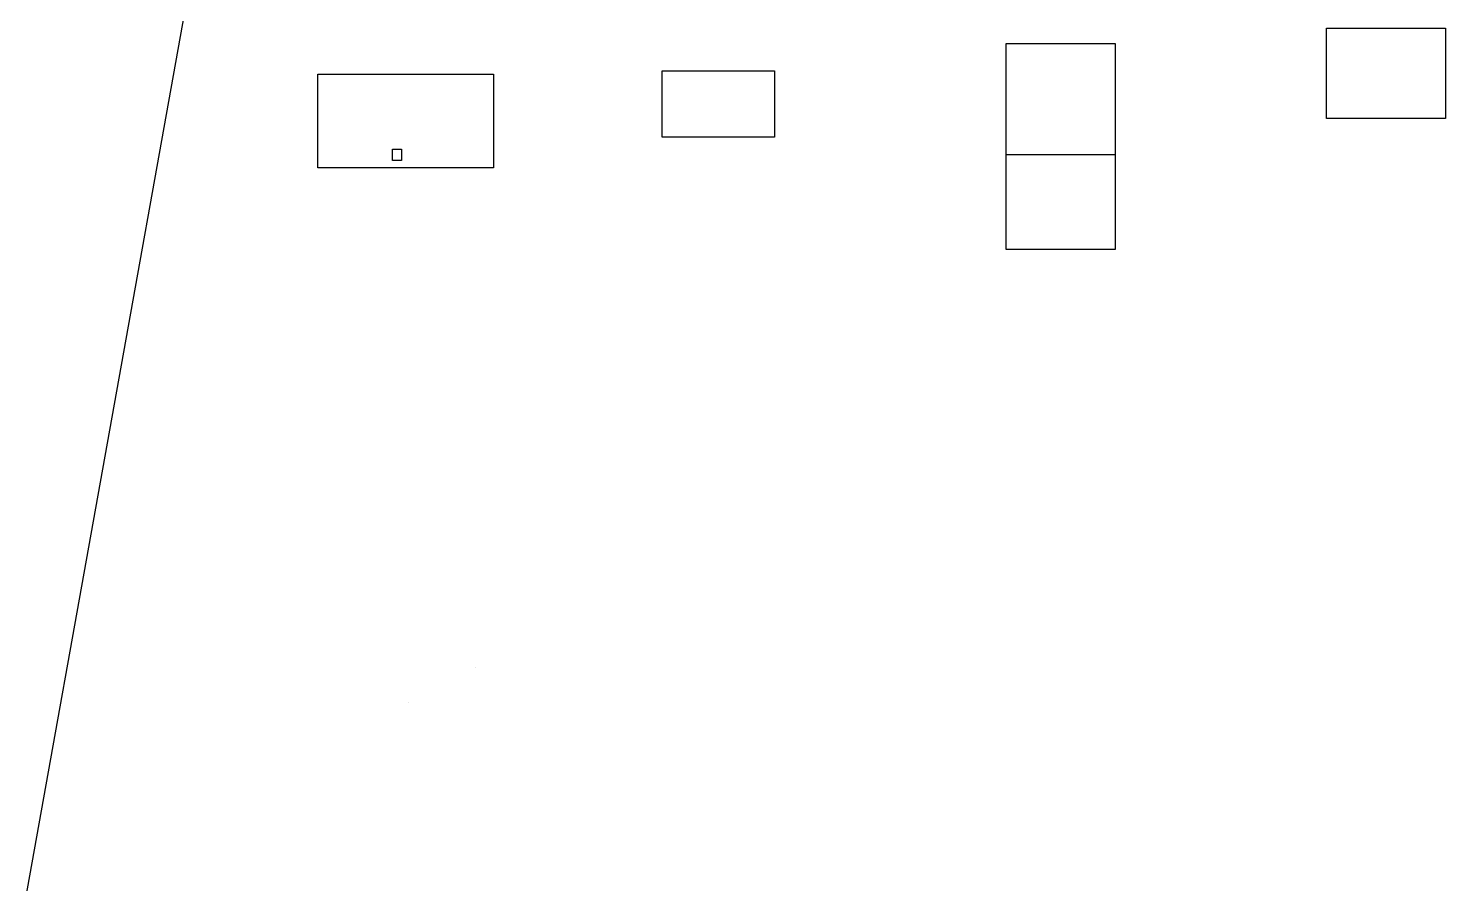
# Model space of a CAD drawing. Header units: millimetres. Extents: x -16548 to 87326695788, y 254 to 52740230082.
import ezdxf

# ---------------------------------------------------------------- set-up
doc = ezdxf.new("R2010")
doc.units = ezdxf.units.MM
doc.linetypes.add('ACAD_ISO02W100', pattern=[15, 12, -3])
doc.layers.add('slay', color=6, linetype='ACAD_ISO02W100', lineweight=70)

msp = doc.modelspace()

# ---------------------------------------------------------------- linework, layer by layer
for p, q in [((66963542684, 44946918863), (60245484178, 44946918863)), ((27547973750, 13333273722), (27547973750, 13333260657)), ((27547976880, 13333267062), (27547975930, 13333267062)), ((27547975930, 13333267062), (27547975930, 13333265502)), ((27547975930, 13333265502), (27547976880, 13333265502)), ((27547976880, 13333265502), (27547976880, 13333267062)), ((-16548, 762), (18202, 737)), ((5610, 2383), (6595, 2383)), ((6595, 2383), (6595, 1664)), ((6595, 1664), (7099, 1664))]:
    msp.add_line(p, q)
msp.add_xline((-9074, -5218), (0.17646392418, 0.984307108307))
for points in [[(79979222608, 52740230082), (87326695788, 52740230082), (87326695788, 47180753518), (79979222608, 47180753518)], [(60245484178, 51796091414), (66963542684, 51796091414), (66963542684, 39104072476), (60245484178, 39104072476)], [(17839415153, 49908027779), (28651150954, 49908027779), (28651150954, 44138908835), (17839415153, 44138908835)], [(39042449666, 50117883862), (45970478524, 50117883862), (45970478524, 46026972469), (39042449666, 46026972469)], [(22436922016, 45280508828), (22989893582, 45280508828), (22989893582, 44582342003), (22436922016, 44582342003)], [(27547975810, 13333265502), (27547975810, 13333268182), (27547973750, 13333268182), (27547973750, 13333265502)]]:
    msp.add_lwpolyline(points, close=True)
msp.add_lwpolyline([(27547973750, 13333273722), (27547979100, 13333273722), (27547979100, 13333270412), (27547973750, 13333270412), (27547973750, 13333270292), (27547979100, 13333270292), (27547979100, 13333269292), (27547979470, 13333269292), (27547979470, 13333273722), (27547984830, 13333273722), (27547984830, 13333269792), (27547981710, 13333269792), (27547981710, 13333269672), (27547984830, 13333269672), (27547984830, 13333265502), (27547979470, 13333265502), (27547979470, 13333267272), (27547979100, 13333267272), (27547979100, 13333265502), (27547977000, 13333265502), (27547977000, 13333267182), (27547976880, 13333267182), (27547975930, 13333267182), (27547975810, 13333267182)])
at = {"const_width": 500}
msp.add_lwpolyline([(23434155852, 11173129414), (23434158852, 11173129414), (23434158852, 11173134414), (23434155852, 11173134414)], close=True, dxfattribs=at)
msp.add_lwpolyline([(23434160955, 11173130430, -0.52056705), (23434160955, 11173131640, -0.52056705), (23434160955, 11173132810, -0.52056705), (23434160955, 11173133920, -0.52056705), (23434160955, 11173135178, -0.52056705), (23434161172, 11173135979, -0.52056705), (23434162284, 11173135979, -0.52056705), (23434163426, 11173135979, -0.52056705), (23434164712, 11173135979, -0.52056705), (23434165534, 11173135979, -0.52056705), (23434166798, 11173135979, -0.52056705), (23434167888, 11173135979, -0.52056705), (23434168192, 11173135287, -0.52056705), (23434168192, 11173134560, -0.52056705), (23434168192, 11173133520, -0.52056705), (23434168192, 11173132874, -0.52056705), (23434168192, 11173132123, -0.52056705), (23434168192, 11173131103, -0.52056705), (23434167954, 11173130430, -0.52056705), (23434166811, 11173130430, -0.52056705), (23434165953, 11173130430, -0.52056705), (23434164892, 11173130430, -0.52056705), (23434163895, 11173130430, -0.52056705), (23434163038, 11173130430, -0.52056705), (23434161780, 11173130430, -0.52056705)], format="xyb", close=True)
msp.add_lwpolyline([(7231, 1044), (7231, 304, -0.4142135624), (7181, 254), (6242, 254, -0.4142135624), (6192, 304), (6192, 953, 0.4142135624), (6142, 1003), (4884, 1003)], format="xyb")
msp.add_spline([(-14930, 2815), (-8226, 7307), (378, 3046), (7235, 6332)], degree=3)
at = {"layer": 'slay'}
msp.add_lwpolyline([(23434218107, 11173129824), (23434236521, 11173129824), (23434236521, 11173120623), (23434218107, 11173120623)], close=True, dxfattribs=at)

doc.saveas('drawing.dxf')
